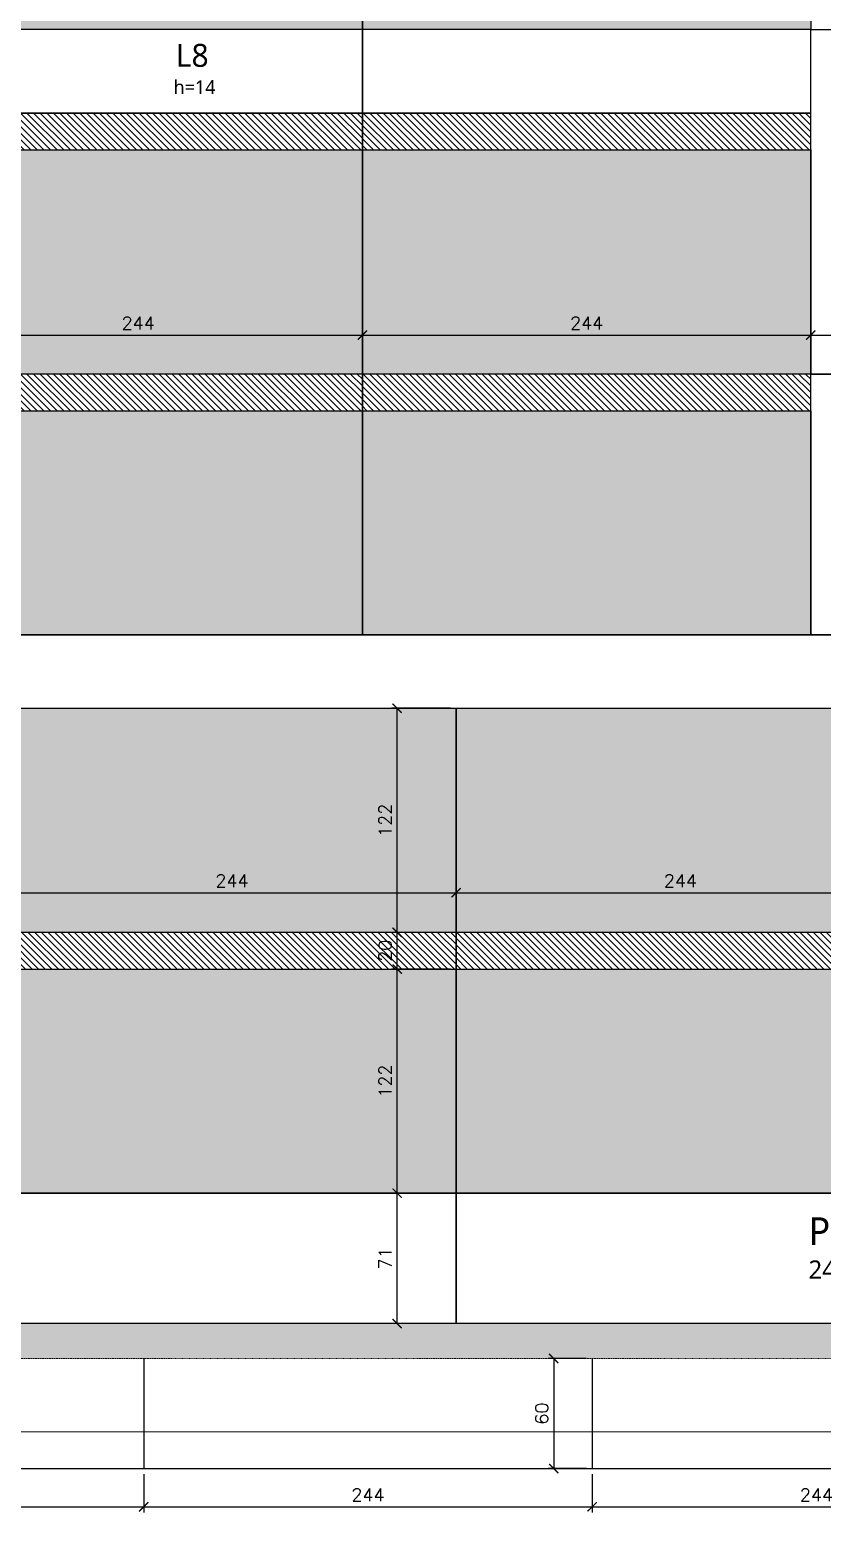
# Model space of a CAD drawing. Extents: x -29754 to -10774, y -8834 to 6017.
# Drawn here: x -23409 to -22978, y -7271 to -6464 of the extents above; entities that cross this region are included whole.
import ezdxf

# ---------------------------------------------------------------- set-up
doc = ezdxf.new("R2010")
doc.units = 0
doc.header["$PDMODE"] = 2
doc.header["$PDSIZE"] = 10
doc.linetypes.add('Aligning Line', pattern=[0.635, 0.3175, -0.3175])
doc.layers.get('0').update_dxf_attribs({"lineweight": 13})
doc.layers.get('Defpoints').update_dxf_attribs({"lineweight": 13})
doc.layers.add('A-DETL', color=7, linetype='Continuous', lineweight=18, true_color=0x00a600)
for name, color, linetype, lineweight in [('A-FLOR', 7, 'Continuous', 18), ('A-FLOR-IDEN', 7, 'Continuous', 9), ('cotas', 4, 'Continuous', 13), ('S-BEAM', 7, 'Continuous', 18), ('S-COLS-IDEN', 7, 'Continuous', 9)]:
    doc.layers.add(name, color=color, linetype=linetype, lineweight=lineweight)
for name, color, linetype in [('Cota', 4, 'Continuous'), ('Faixa Reesc', 8, 'Continuous'), ('Hachura 122x244', 253, 'Continuous'), ('Painéis', 200, 'Continuous'), ('Reaproveitamento', 251, 'Continuous')]:
    doc.layers.add(name, color=color, linetype=linetype)
doc.styles.add('Gadugi', font='gadugi.ttf', dxfattribs={"height": 15})
doc.styles.add('Gadugi_1', font='gadugi.ttf', dxfattribs={"height": 10})
doc.styles.add('Gadugi_2', font='gadugi.ttf', dxfattribs={"height": 0.2})
doc.styles.add('Gadugi_3', font='gadugi.ttf', dxfattribs={"height": 7.5})
doc.styles.add('ROMANS', font='romans.shx')
doc.dimstyles.new('Cota Paínel', dxfattribs={"dimtxt": 7, "dimasz": 5, "dimexe": 3, "dimexo": 3, "dimgap": 3, "dimtad": 1, "dimdec": 1, "dimzin": 12, "dimdsep": 46, "dimtxsty": 'ROMANS', "dimblk": 'ARCHTICK', "dimcen": 0, "dimclrd": 4, "dimclre": 4, "dimclrt": 1, "dimadec": 1, "dimazin": 3, "dimtfac": 1, "dimtdec": 1, "dimtmove": 0, "dimatfit": 3, "dimldrblk": 'OBLIQUE', "dimfxl": 1, "dimtolj": 1, "dimtzin": 12, "dimarcsym": 0})

# ---------------------------------------------------------------- blocks, each defined once
blk = doc.blocks.new('122x244')
at = {"layer": 'Hachura 122x244'}
h = blk.add_hatch(color=256, dxfattribs=at)
h.dxf.hatch_style = 2
h.paths.add_polyline_path([(-30259.5, 9300.7), (-30015.5, 9300.7), (-30015.5, 9422.7), (-30259.5, 9422.7)])
at = {"layer": 'Painéis'}
blk.add_lwpolyline([(-30259.5, 9300.7), (-30015.5, 9300.7), (-30015.5, 9422.7), (-30259.5, 9422.7)], close=True, dxfattribs=at)
blk = doc.blocks.new('_ArchTick')
at = {"color": 0, "linetype": 'ByBlock', "const_width": 0.15}
blk.add_lwpolyline([(-0.5, -0.5), (0.5, 0.5)], dxfattribs=at)
blk = doc.blocks.new('*D358')
at = {"layer": 'Cota', "color": 4, "lineweight": -2, "transparency": 16777216}
for p, q in [((-23180.26, -7097.63), (-23212.35, -7097.63)), ((-23209.35, -7168.63), (-23209.35, -7097.63)), ((-23180.26, -7168.63), (-23212.35, -7168.63))]:
    blk.add_line(p, q, dxfattribs=at)
at = {"layer": 'Defpoints', "color": 0, "transparency": 16777216}
for p in [(-23209.35, -7097.63), (-23177.26, -7097.63), (-23177.26, -7168.63)]:
    blk.add_point(p, dxfattribs=at)
at = {"layer": 'Cota', "color": 4, "lineweight": -2, "transparency": 16777216, "xscale": 5, "yscale": 5, "zscale": 5}
for p, rotation in [((-23209.35, -7097.63), 90), ((-23209.35, -7168.63), 270)]:
    blk.add_blockref('_ArchTick', p, dxfattribs=dict(at, rotation=rotation))
at = {"layer": 'Cota', "color": 1, "transparency": 16777216, "insert": (-23215.85, -7133.13), "char_height": 7, "attachment_point": 5, "rotation": 90, "style": 'ROMANS'}
blk.add_mtext('\\A1;71', dxfattribs=at)
blk = doc.blocks.new('_OBLIQUE')
at = {"color": 0, "linetype": 'ByBlock', "lineweight": -2}
for p, q in [((0, 0), (-1, 0)), ((-0.5, -0.5), (0.5, 0.5))]:
    blk.add_line(p, q, dxfattribs=at)
blk = doc.blocks.new('*D359')
at = {"layer": 'Cota', "color": 4, "lineweight": -2, "transparency": 16777216}
for p, q in [((-23180.26, -6975.63), (-23212.35, -6975.63)), ((-23209.35, -7097.63), (-23209.35, -6975.63)), ((-23180.26, -7097.63), (-23212.35, -7097.63))]:
    blk.add_line(p, q, dxfattribs=at)
at = {"layer": 'Defpoints', "color": 0, "transparency": 16777216}
for p in [(-23209.35, -6975.63), (-23177.26, -6975.63), (-23177.26, -7097.63)]:
    blk.add_point(p, dxfattribs=at)
at = {"layer": 'Cota', "color": 4, "lineweight": -2, "transparency": 16777216, "xscale": 5, "yscale": 5, "zscale": 5}
for p, rotation in [((-23209.35, -6975.63), 90), ((-23209.35, -7097.63), 270)]:
    blk.add_blockref('_ArchTick', p, dxfattribs=dict(at, rotation=rotation))
at = {"layer": 'Cota', "color": 1, "transparency": 16777216, "insert": (-23215.85, -7036.63), "char_height": 7, "attachment_point": 5, "rotation": 90, "style": 'ROMANS'}
blk.add_mtext('\\A1;122', dxfattribs=at)
blk = doc.blocks.new('*D360')
at = {"layer": 'Cota', "color": 4, "lineweight": -2, "transparency": 16777216}
for p, q in [((-23180.26, -6955.63), (-23212.35, -6955.63)), ((-23209.35, -6975.63), (-23209.35, -6955.63)), ((-23180.26, -6975.63), (-23212.35, -6975.63))]:
    blk.add_line(p, q, dxfattribs=at)
at = {"layer": 'Defpoints', "color": 0, "transparency": 16777216}
for p in [(-23209.35, -6955.63), (-23177.26, -6955.63), (-23177.26, -6975.63)]:
    blk.add_point(p, dxfattribs=at)
at = {"layer": 'Cota', "color": 4, "lineweight": -2, "transparency": 16777216, "xscale": 5, "yscale": 5, "zscale": 5}
for p, rotation in [((-23209.35, -6955.63), 90), ((-23209.35, -6975.63), 270)]:
    blk.add_blockref('_ArchTick', p, dxfattribs=dict(at, rotation=rotation))
at = {"layer": 'Cota', "color": 1, "transparency": 16777216, "insert": (-23215.85, -6965.63), "char_height": 7, "attachment_point": 5, "rotation": 90, "style": 'ROMANS'}
blk.add_mtext('\\A1;20', dxfattribs=at)
blk = doc.blocks.new('*D361')
at = {"layer": 'Cota', "color": 4, "lineweight": -2, "transparency": 16777216}
for p, q in [((-23180.26, -6833.63), (-23212.35, -6833.63)), ((-23209.35, -6955.63), (-23209.35, -6833.63)), ((-23180.26, -6955.63), (-23212.35, -6955.63))]:
    blk.add_line(p, q, dxfattribs=at)
at = {"layer": 'Defpoints', "color": 0, "transparency": 16777216}
for p in [(-23209.35, -6833.63), (-23177.26, -6833.63), (-23177.26, -6955.63)]:
    blk.add_point(p, dxfattribs=at)
at = {"layer": 'Cota', "color": 4, "lineweight": -2, "transparency": 16777216, "xscale": 5, "yscale": 5, "zscale": 5}
for p, rotation in [((-23209.35, -6833.63), 90), ((-23209.35, -6955.63), 270)]:
    blk.add_blockref('_ArchTick', p, dxfattribs=dict(at, rotation=rotation))
at = {"layer": 'Cota', "color": 1, "transparency": 16777216, "insert": (-23215.85, -6894.63), "char_height": 7, "attachment_point": 5, "rotation": 90, "style": 'ROMANS'}
blk.add_mtext('\\A1;122', dxfattribs=at)
blk = doc.blocks.new('*D363')
at = {"layer": 'Cota', "color": 4, "lineweight": -2, "transparency": 16777216}
for p, q in [((-23421.26, -6952.63), (-23421.26, -6931.09)), ((-23421.26, -6934.09), (-23177.26, -6934.09)), ((-23177.26, -6952.63), (-23177.26, -6931.09))]:
    blk.add_line(p, q, dxfattribs=at)
at = {"layer": 'Defpoints', "color": 0, "transparency": 16777216}
for p in [(-23177.26, -6934.09), (-23421.26, -6955.63), (-23177.26, -6955.63)]:
    blk.add_point(p, dxfattribs=at)
at = {"layer": 'Cota', "color": 4, "lineweight": -2, "transparency": 16777216, "xscale": 5, "yscale": 5, "zscale": 5, "rotation": 180}
blk.add_blockref('_ArchTick', (-23421.26, -6934.09), dxfattribs=at)
at = {"layer": 'Cota', "color": 4, "lineweight": -2, "transparency": 16777216, "xscale": 5, "yscale": 5, "zscale": 5}
blk.add_blockref('_ArchTick', (-23177.26, -6934.09), dxfattribs=at)
at = {"layer": 'Cota', "color": 1, "transparency": 16777216, "insert": (-23299.26, -6927.59), "char_height": 7, "attachment_point": 5, "style": 'ROMANS'}
blk.add_mtext('\\A1;244', dxfattribs=at)
blk = doc.blocks.new('*D364')
at = {"layer": 'Cota', "color": 4, "lineweight": -2, "transparency": 16777216}
for p, q in [((-23177.26, -6952.63), (-23177.26, -6931.09)), ((-23177.26, -6934.09), (-22933.26, -6934.09)), ((-22933.26, -6952.63), (-22933.26, -6931.09))]:
    blk.add_line(p, q, dxfattribs=at)
at = {"layer": 'Defpoints', "color": 0, "transparency": 16777216}
for p in [(-22933.26, -6934.09), (-23177.26, -6955.63), (-22933.26, -6955.63)]:
    blk.add_point(p, dxfattribs=at)
at = {"layer": 'Cota', "color": 4, "lineweight": -2, "transparency": 16777216, "xscale": 5, "yscale": 5, "zscale": 5, "rotation": 180}
blk.add_blockref('_ArchTick', (-23177.26, -6934.09), dxfattribs=at)
at = {"layer": 'Cota', "color": 4, "lineweight": -2, "transparency": 16777216, "xscale": 5, "yscale": 5, "zscale": 5}
blk.add_blockref('_ArchTick', (-22933.26, -6934.09), dxfattribs=at)
at = {"layer": 'Cota', "color": 1, "transparency": 16777216, "insert": (-23055.26, -6927.59), "char_height": 7, "attachment_point": 5, "style": 'ROMANS'}
blk.add_mtext('\\A1;244', dxfattribs=at)
blk = doc.blocks.new('*D324')
at = {"layer": 'Cota', "color": 4, "lineweight": -2, "transparency": 16777216}
for p, q in [((-23591.26, -7250.63), (-23591.26, -7271.42)), ((-23347.26, -7250.63), (-23347.26, -7271.42)), ((-23591.26, -7268.42), (-23347.26, -7268.42))]:
    blk.add_line(p, q, dxfattribs=at)
at = {"layer": 'Defpoints', "color": 0, "transparency": 16777216}
for p in [(-23591.26, -7247.63), (-23347.26, -7247.63), (-23347.26, -7268.42)]:
    blk.add_point(p, dxfattribs=at)
at = {"layer": 'Cota', "color": 4, "lineweight": -2, "transparency": 16777216, "xscale": 5, "yscale": 5, "zscale": 5, "rotation": 180}
blk.add_blockref('_ArchTick', (-23591.26, -7268.42), dxfattribs=at)
at = {"layer": 'Cota', "color": 4, "lineweight": -2, "transparency": 16777216, "xscale": 5, "yscale": 5, "zscale": 5}
blk.add_blockref('_ArchTick', (-23347.26, -7268.42), dxfattribs=at)
at = {"layer": 'Cota', "color": 1, "transparency": 16777216, "insert": (-23469.26, -7261.92), "char_height": 7, "attachment_point": 5, "style": 'ROMANS'}
blk.add_mtext('\\A1;244', dxfattribs=at)
blk = doc.blocks.new('*D325')
at = {"layer": 'Cota', "color": 4, "lineweight": -2, "transparency": 16777216}
for p, q in [((-23347.26, -7250.63), (-23347.26, -7271.42)), ((-23103.26, -7250.63), (-23103.26, -7271.42)), ((-23347.26, -7268.42), (-23103.26, -7268.42))]:
    blk.add_line(p, q, dxfattribs=at)
at = {"layer": 'Defpoints', "color": 0, "transparency": 16777216}
for p in [(-23347.26, -7247.63), (-23103.26, -7247.63), (-23103.26, -7268.42)]:
    blk.add_point(p, dxfattribs=at)
at = {"layer": 'Cota', "color": 4, "lineweight": -2, "transparency": 16777216, "xscale": 5, "yscale": 5, "zscale": 5, "rotation": 180}
blk.add_blockref('_ArchTick', (-23347.26, -7268.42), dxfattribs=at)
at = {"layer": 'Cota', "color": 4, "lineweight": -2, "transparency": 16777216, "xscale": 5, "yscale": 5, "zscale": 5}
blk.add_blockref('_ArchTick', (-23103.26, -7268.42), dxfattribs=at)
at = {"layer": 'Cota', "color": 1, "transparency": 16777216, "insert": (-23225.26, -7261.92), "char_height": 7, "attachment_point": 5, "style": 'ROMANS'}
blk.add_mtext('\\A1;244', dxfattribs=at)
blk = doc.blocks.new('*D326')
at = {"layer": 'Cota', "color": 4, "lineweight": -2, "transparency": 16777216}
for p, q in [((-23103.26, -7250.63), (-23103.26, -7271.42)), ((-22859.26, -7250.63), (-22859.26, -7271.42)), ((-23103.26, -7268.42), (-22859.26, -7268.42))]:
    blk.add_line(p, q, dxfattribs=at)
at = {"layer": 'Defpoints', "color": 0, "transparency": 16777216}
for p in [(-23103.26, -7247.63), (-22859.26, -7247.63), (-22859.26, -7268.42)]:
    blk.add_point(p, dxfattribs=at)
at = {"layer": 'Cota', "color": 4, "lineweight": -2, "transparency": 16777216, "xscale": 5, "yscale": 5, "zscale": 5, "rotation": 180}
blk.add_blockref('_ArchTick', (-23103.26, -7268.42), dxfattribs=at)
at = {"layer": 'Cota', "color": 4, "lineweight": -2, "transparency": 16777216, "xscale": 5, "yscale": 5, "zscale": 5}
blk.add_blockref('_ArchTick', (-22859.26, -7268.42), dxfattribs=at)
at = {"layer": 'Cota', "color": 1, "transparency": 16777216, "insert": (-22981.26, -7261.92), "char_height": 7, "attachment_point": 5, "style": 'ROMANS'}
blk.add_mtext('\\A1;244', dxfattribs=at)
blk = doc.blocks.new('*D333')
at = {"layer": 'Cota', "color": 4, "lineweight": -2, "transparency": 16777216}
for p, q in [((-23106.26, -7187.63), (-23127.16, -7187.63)), ((-23124.16, -7187.63), (-23124.16, -7247.63)), ((-23106.26, -7247.63), (-23127.16, -7247.63))]:
    blk.add_line(p, q, dxfattribs=at)
at = {"layer": 'Defpoints', "color": 0, "transparency": 16777216}
for p in [(-23103.26, -7187.63), (-23124.16, -7247.63), (-23103.26, -7247.63)]:
    blk.add_point(p, dxfattribs=at)
at = {"layer": 'Cota', "color": 4, "lineweight": -2, "transparency": 16777216, "xscale": 5, "yscale": 5, "zscale": 5}
for p, rotation in [((-23124.16, -7187.63), 90), ((-23124.16, -7247.63), 270)]:
    blk.add_blockref('_ArchTick', p, dxfattribs=dict(at, rotation=rotation))
at = {"layer": 'Cota', "color": 1, "transparency": 16777216, "insert": (-23130.66, -7217.63), "char_height": 7, "attachment_point": 5, "rotation": 90, "style": 'ROMANS'}
blk.add_mtext('\\A1;60', dxfattribs=at)
blk = doc.blocks.new('*D477')
at = {"layer": 'cotas', "color": 4, "lineweight": -2, "transparency": 16777216}
for p, q in [((-23472.26, -6648.63), (-23472.26, -6627.45)), ((-23228.26, -6648.63), (-23228.26, -6627.45)), ((-23472.26, -6630.45), (-23228.26, -6630.45))]:
    blk.add_line(p, q, dxfattribs=at)
at = {"layer": 'Defpoints', "color": 0, "transparency": 16777216}
for p in [(-23228.26, -6630.45), (-23472.26, -6651.63), (-23228.26, -6651.63)]:
    blk.add_point(p, dxfattribs=at)
at = {"layer": 'cotas', "color": 4, "lineweight": -2, "transparency": 16777216, "xscale": 5, "yscale": 5, "zscale": 5, "rotation": 180}
blk.add_blockref('_ArchTick', (-23472.26, -6630.45), dxfattribs=at)
at = {"layer": 'cotas', "color": 4, "lineweight": -2, "transparency": 16777216, "xscale": 5, "yscale": 5, "zscale": 5}
blk.add_blockref('_ArchTick', (-23228.26, -6630.45), dxfattribs=at)
at = {"layer": 'cotas', "color": 1, "transparency": 16777216, "insert": (-23350.26, -6623.95), "char_height": 7, "attachment_point": 5, "style": 'ROMANS'}
blk.add_mtext('\\A1;244', dxfattribs=at)
blk = doc.blocks.new('*D478')
at = {"layer": 'cotas', "color": 4, "lineweight": -2, "transparency": 16777216}
for p, q in [((-23228.26, -6648.63), (-23228.26, -6627.45)), ((-22984.26, -6648.63), (-22984.26, -6627.45)), ((-23228.26, -6630.45), (-22984.26, -6630.45))]:
    blk.add_line(p, q, dxfattribs=at)
at = {"layer": 'Defpoints', "color": 0, "transparency": 16777216}
for p in [(-22984.26, -6630.45), (-23228.26, -6651.63), (-22984.26, -6651.63)]:
    blk.add_point(p, dxfattribs=at)
at = {"layer": 'cotas', "color": 4, "lineweight": -2, "transparency": 16777216, "xscale": 5, "yscale": 5, "zscale": 5, "rotation": 180}
blk.add_blockref('_ArchTick', (-23228.26, -6630.45), dxfattribs=at)
at = {"layer": 'cotas', "color": 4, "lineweight": -2, "transparency": 16777216, "xscale": 5, "yscale": 5, "zscale": 5}
blk.add_blockref('_ArchTick', (-22984.26, -6630.45), dxfattribs=at)
at = {"layer": 'cotas', "color": 1, "transparency": 16777216, "insert": (-23106.26, -6623.95), "char_height": 7, "attachment_point": 5, "style": 'ROMANS'}
blk.add_mtext('\\A1;244', dxfattribs=at)
blk = doc.blocks.new('*D479')
at = {"layer": 'cotas', "color": 4, "lineweight": -2, "transparency": 16777216}
for p, q in [((-22984.26, -6648.63), (-22984.26, -6627.45)), ((-22946.26, -6648.63), (-22946.26, -6627.45)), ((-22984.26, -6630.45), (-22946.26, -6630.45))]:
    blk.add_line(p, q, dxfattribs=at)
at = {"layer": 'Defpoints', "color": 0, "transparency": 16777216}
for p in [(-22946.26, -6630.45), (-22984.26, -6651.63), (-22946.26, -6651.63)]:
    blk.add_point(p, dxfattribs=at)
at = {"layer": 'cotas', "color": 4, "lineweight": -2, "transparency": 16777216, "xscale": 5, "yscale": 5, "zscale": 5, "rotation": 180}
blk.add_blockref('_ArchTick', (-22984.26, -6630.45), dxfattribs=at)
at = {"layer": 'cotas', "color": 4, "lineweight": -2, "transparency": 16777216, "xscale": 5, "yscale": 5, "zscale": 5}
blk.add_blockref('_ArchTick', (-22946.26, -6630.45), dxfattribs=at)
at = {"layer": 'cotas', "color": 1, "transparency": 16777216, "insert": (-22965.26, -6623.95), "char_height": 7, "attachment_point": 5, "style": 'ROMANS'}
blk.add_mtext('\\A1;38', dxfattribs=at)

msp = doc.modelspace()

# ---------------------------------------------------------------- hatches: boundary and pattern name
at = {"layer": 'Faixa Reesc'}
h = msp.add_hatch(dxfattribs=at)
h.set_pattern_fill('ANSI31', color=256, scale=0.8, angle=90)
h.set_pattern_definition([(135, (7277.2974, -10203.0406), (-1.79605122, -1.79605122), [])])
h.paths.add_polyline_path([(-23228.26, -6509.63), (-23472.26, -6509.63), (-23472.26, -6529.63), (-23228.26, -6529.63)])
h = msp.add_hatch(dxfattribs=at)
h.set_pattern_fill('ANSI31', color=256, scale=0.8, angle=90)
h.set_pattern_definition([(135, (7521.2974, -10203.0406), (-1.79605122, -1.79605122), [])])
h.paths.add_polyline_path([(-22984.26, -6509.63), (-23228.26, -6509.63), (-23228.26, -6529.63), (-22984.26, -6529.63)])
h = msp.add_hatch(dxfattribs=at)
h.set_pattern_fill('ANSI31', color=256, scale=0.8, angle=90)
h.set_pattern_definition([(135, (7277.2974, -10345.0406), (-1.79605122, -1.79605122), [])])
h.paths.add_polyline_path([(-23228.26, -6651.63), (-23472.26, -6651.63), (-23472.26, -6671.63), (-23228.26, -6671.63)])
h = msp.add_hatch(dxfattribs=at)
h.set_pattern_fill('ANSI31', color=256, scale=0.8, angle=90)
h.set_pattern_definition([(135, (7521.2974, -10345.0406), (-1.79605122, -1.79605122), [])])
h.paths.add_polyline_path([(-22984.26, -6651.63), (-23228.26, -6651.63), (-23228.26, -6671.63), (-22984.26, -6671.63)])
h = msp.add_hatch(dxfattribs=at)
h.set_pattern_fill('ANSI31', color=256, scale=0.8, angle=90)
h.set_pattern_definition([(135, (7328.2974, -10649.0406), (-1.79605122, -1.79605122), [])])
h.paths.add_polyline_path([(-23177.26, -6955.63), (-23421.26, -6955.63), (-23421.26, -6975.63), (-23177.26, -6975.63)])
h = msp.add_hatch(dxfattribs=at)
h.set_pattern_fill('ANSI31', color=256, scale=0.8, angle=90)
h.set_pattern_definition([(135, (7572.2974, -10649.0406), (-1.79605122, -1.79605122), [])])
h.paths.add_polyline_path([(-22933.26, -6955.63), (-23177.26, -6955.63), (-23177.26, -6975.63), (-22933.26, -6975.63)])
at = {"layer": 'S-BEAM', "true_color": 0xccffcc}
msp.add_hatch(color=254, dxfattribs=at).paths.add_polyline_path([(-22933.26, -7187.63), (-22933.26, -7168.63), (-23816.26, -7168.63), (-23816.26, -7187.63), (-23134.97, -7187.63)], flags=0)

# ---------------------------------------------------------------- linework, layer by layer
at = {"layer": 'A-DETL', "color": 7, "linetype": 'Aligning Line'}
msp.add_line((-21556.26, -7187.63), (-23835.26, -7187.63), dxfattribs=at)
at = {"layer": 'A-FLOR'}
msp.add_line((-21516.26, -7227.63), (-23875.26, -7227.63), dxfattribs=at)
at = {"layer": 'Painéis'}
for p, q in [((-23347.26, -7187.63), (-23347.26, -7247.63)), ((-23103.26, -7187.63), (-23103.26, -7247.63)), ((-23835.26, -7247.63), (-21556.22, -7247.63))]:
    msp.add_line(p, q, dxfattribs=at)
for points in [[(-23472.26, -6509.63), (-23228.26, -6509.63), (-23228.26, -6464.13), (-23472.26, -6464.13)], [(-23228.26, -6509.63), (-22984.26, -6509.63), (-22984.26, -6464.13), (-23228.26, -6464.13)], [(-22949.26, -6651.63), (-22984.26, -6651.63), (-22984.26, -6464.13), (-22949.26, -6464.13)], [(-23472.26, -6529.63), (-23228.26, -6529.63), (-23228.26, -6509.63), (-23472.26, -6509.63)], [(-23228.26, -6529.63), (-22984.26, -6529.63), (-22984.26, -6509.63), (-23228.26, -6509.63)], [(-23472.26, -6671.63), (-23228.26, -6671.63), (-23228.26, -6651.63), (-23472.26, -6651.63)], [(-23228.26, -6671.63), (-22984.26, -6671.63), (-22984.26, -6651.63), (-23228.26, -6651.63)], [(-22949.26, -6793.63), (-22984.26, -6793.63), (-22984.26, -6651.63), (-22949.26, -6651.63)], [(-23421.26, -6975.63), (-23177.26, -6975.63), (-23177.26, -6955.63), (-23421.26, -6955.63)], [(-23177.26, -6975.63), (-22933.26, -6975.63), (-22933.26, -6955.63), (-23177.26, -6955.63)], [(-23421.26, -7097.63), (-23177.26, -7097.63), (-23177.26, -7168.63), (-23421.26, -7168.63)], [(-23177.26, -7097.63), (-22933.26, -7097.63), (-22933.26, -7168.63), (-23177.26, -7168.63)]]:
    msp.add_lwpolyline(points, close=True, dxfattribs=at)
at = {"layer": 'S-BEAM', "lineweight": 25}
for p, q in [((-23675.26, -6793.63), (-22933.26, -6793.63)), ((-23675.26, -6833.63), (-22933.26, -6833.63)), ((-22933.26, -7168.63), (-23816.26, -7168.63))]:
    msp.add_line(p, q, dxfattribs=at)

# ---------------------------------------------------------------- block references
at = {"layer": 'Reaproveitamento', "xscale": -1}
for p in [(-53487.76, -15764.83), (-53243.76, -15764.83), (-53487.76, -15952.33), (-53243.76, -15952.33), (-53487.76, -16094.33), (-53243.76, -16094.33), (-53436.76, -16256.33), (-53192.76, -16256.33), (-53436.76, -16398.33), (-53192.76, -16398.33)]:
    msp.add_blockref('122x244', p, dxfattribs=at)

# ---------------------------------------------------------------- texts
at = {"layer": 'A-FLOR-IDEN', "attachment_point": 1}
for s, insert, char_height, width, style in [('L8', (-23329.74, -6471.87), 12.5, 21.6456, 'Gadugi_3'), ('h=14', (-23331, -6491.67), 7.5, 29.6624, 'Gadugi_2')]:
    msp.add_mtext(s, dxfattribs=dict(at, insert=insert, char_height=char_height, width=width, style=style))
at = {"layer": 'S-COLS-IDEN', "attachment_point": 1}
for s, insert, char_height, width, style in [('P19', (-22985.53, -7110.77), 15, 42.4894, 'Gadugi_1'), ('24x278', (-22985.53, -7134.26), 10, 54.1139, 'Gadugi')]:
    msp.add_mtext(s, dxfattribs=dict(at, insert=insert, char_height=char_height, width=width, style=style))

# ---------------------------------------------------------------- dimensions: what is measured, and where the dimension line sits
at = {"layer": 'Cota'}
for base, p1, p2, override, picture, middle in [((-23209.35, -6833.63), (-23177.26, -6955.63), (-23177.26, -6833.63), {"dimtmove": 1, "dimarcsym": 2}, '*D361', (-23215.85, -6894.63)), ((-23209.35, -6955.63), (-23177.26, -6975.63), (-23177.26, -6955.63), {"dimtmove": 1, "dimarcsym": 2}, '*D360', (-23215.85, -6965.63)), ((-23209.35, -6975.63), (-23177.26, -7097.63), (-23177.26, -6975.63), {"dimtmove": 1, "dimarcsym": 2}, '*D359', (-23215.85, -7036.63)), ((-23209.35, -7097.63), (-23177.26, -7168.63), (-23177.26, -7097.63), {"dimarcsym": 2}, '*D358', (-23215.85, -7133.13)), ((-23124.16, -7247.63), (-23103.26, -7187.63), (-23103.26, -7247.63), {"dimarcsym": 2}, '*D333', (-23130.66, -7217.63))]:
    dim = msp.add_linear_dim(base=base, p1=p1, p2=p2, angle=90, dimstyle='Cota Paínel', override=override, dxfattribs=at)
    dim.commit()
    dim.dimension.update_dxf_attribs({"geometry": picture, "text_midpoint": middle})
for base, p1, p2, picture, middle in [((-23177.26, -6934.09), (-23421.26, -6955.63), (-23177.26, -6955.63), '*D363', (-23299.26, -6927.59)), ((-22933.26, -6934.09), (-23177.26, -6955.63), (-22933.26, -6955.63), '*D364', (-23055.26, -6927.59))]:
    dim = msp.add_linear_dim(base=base, p1=p1, p2=p2, dimstyle='Cota Paínel', override={"dimtmove": 1, "dimarcsym": 2}, dxfattribs=at)
    dim.commit()
    dim.dimension.update_dxf_attribs({"geometry": picture, "text_midpoint": middle})
for base, p1, p2, picture, middle in [((-23347.26, -7268.42), (-23591.26, -7247.63), (-23347.26, -7247.63), '*D324', (-23469.26, -7261.92)), ((-23103.26, -7268.42), (-23347.26, -7247.63), (-23103.26, -7247.63), '*D325', (-23225.26, -7261.92)), ((-22859.26, -7268.42), (-23103.26, -7247.63), (-22859.26, -7247.63), '*D326', (-22981.26, -7261.92))]:
    dim = msp.add_linear_dim(base=base, p1=p1, p2=p2, dimstyle='Cota Paínel', dxfattribs=at)
    dim.commit()
    dim.dimension.update_dxf_attribs({"geometry": picture, "text_midpoint": middle})
at = {"layer": 'cotas'}
for base, p1, p2, picture, middle in [((-23228.26, -6630.45), (-23472.26, -6651.63), (-23228.26, -6651.63), '*D477', (-23350.26, -6623.95)), ((-22984.26, -6630.45), (-23228.26, -6651.63), (-22984.26, -6651.63), '*D478', (-23106.26, -6623.95)), ((-22946.26, -6630.45), (-22984.26, -6651.63), (-22946.26, -6651.63), '*D479', (-22965.26, -6623.95))]:
    dim = msp.add_linear_dim(base=base, p1=p1, p2=p2, dimstyle='Cota Paínel', override={"dimtmove": 1, "dimarcsym": 2}, dxfattribs=at)
    dim.commit()
    dim.dimension.update_dxf_attribs({"geometry": picture, "text_midpoint": middle})

doc.saveas('drawing.dxf')
